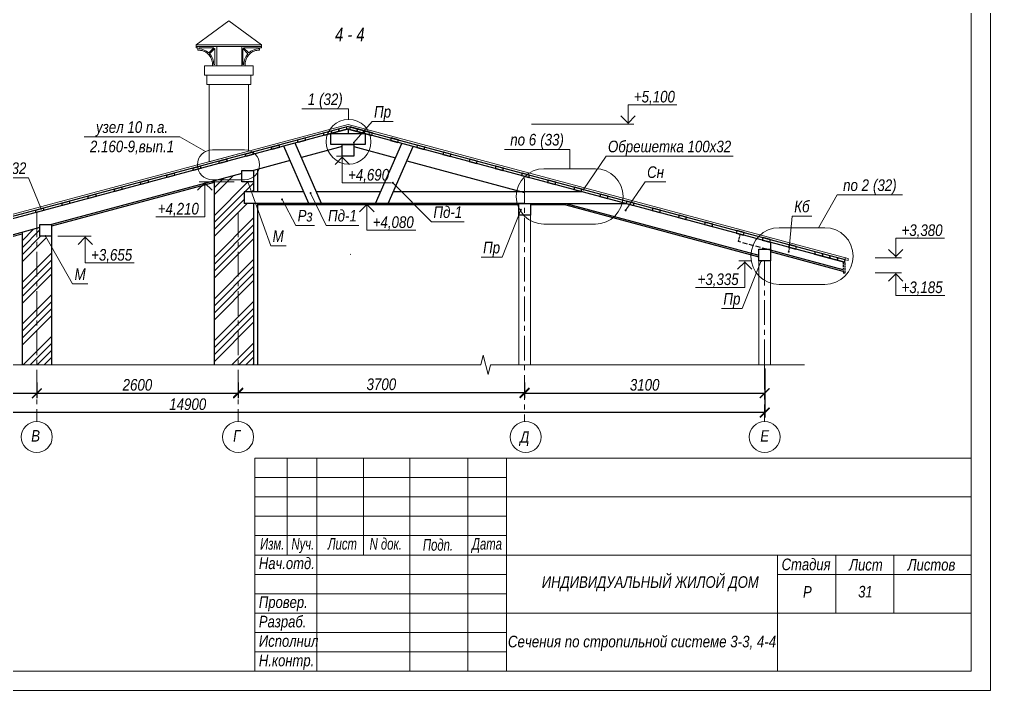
# Model space of a CAD drawing. Header units: millimetres. Extents: x 1582001 to 3303937, y 226471 to 491235.
# Drawn here: x 1892918 to 1918000, y 291255 to 308583 of the extents above; entities that cross this region are included whole.
import ezdxf
from ezdxf.enums import TextEntityAlignment as Align

# ---------------------------------------------------------------- set-up
doc = ezdxf.new("R2010")
doc.units = ezdxf.units.MM
doc.linetypes.add('CENTER', pattern=[50.8, 31.75, -6.35, 6.35, -6.35])
doc.linetypes.add('gost5', pattern=[7, 5, -2, 0])
doc.layers.get('Defpoints').update_dxf_attribs({"color": 255, "lineweight": 30})
doc.layers.add('Spezifikazia', color=250, linetype='Continuous')
for name, color, linetype, lineweight in [('Оси', 251, 'CENTER', 9), ('Размеры', 7, 'Continuous', 18), ('Стены', 244, 'Continuous', 30), ('тонкие', 163, 'Continuous', 20), ('Тонкий', 216, 'Continuous', 18)]:
    doc.layers.add(name, color=color, linetype=linetype, lineweight=lineweight)
doc.styles.add('GOST 2.304', font='ARIALNI.TTF', dxfattribs={"width": 0.98, "height": 300})
doc.styles.get("Standard").update_dxf_attribs({"font": 'ARIALNI.TTF', "height": 300})
doc.styles.add('STYLE1', font='ARIALNI.TTF', dxfattribs={"height": 300})
doc.styles.add('Текст', font='ARIALNI.TTF')
doc.dimstyles.new('х2', dxfattribs={"dimscale": 100, "dimtxt": 2.5, "dimasz": 2.5, "dimexe": 1.25, "dimexo": 0.625, "dimtad": 1, "dimdec": 0, "dimlfac": 0.5, "dimtxsty": 'Standard', "dimblk": 'ARCHTICK', "dimcen": 2.5, "dimadec": 0, "dimazin": 0, "dimtfac": 1, "dimtdec": 0, "dimtmove": 0, "dimatfit": 3, "dimfxl": 0, "dimarcsym": 0})
pattern_1 = [(45, (479968.7, 37526.46), (-538.81537, 538.81537), []), (45, (480148.3, 37526.46), (-538.81537, 538.81537), []), (45, (480327.9, 37526.46), (-538.81537, 538.81537), []), (45, (480507.5, 37526.46), (-538.81537, 538.81537), [])]

# ---------------------------------------------------------------- blocks, each defined once
blk = doc.blocks.new('_ArchTick')
at = {"color": 0, "linetype": 'ByBlock', "const_width": 0.15}
blk.add_lwpolyline([(-0.5, -0.5), (0.5, 0.5)], dxfattribs=at)
blk = doc.blocks.new('*D1282')
at = {"layer": 'Defpoints', "color": 0, "lineweight": -3, "ltscale": 100, "transparency": 16777216}
for p in [(1885966, 299556), (1893366, 299275), (1893366, 298931)]:
    blk.add_point(p, dxfattribs=at)
at = {"layer": 'Размеры', "color": 0, "lineweight": -2, "ltscale": 100, "transparency": 16777216}
for p, q in [((1885966, 299493), (1885966, 298806)), ((1893366, 299213), (1893366, 298806)), ((1885966, 298931), (1893366, 298931))]:
    blk.add_line(p, q, dxfattribs=at)
at = {"layer": 'Размеры', "color": 0, "lineweight": -2, "ltscale": 100, "transparency": 16777216, "xscale": 250, "yscale": 250, "zscale": 250, "rotation": 180}
blk.add_blockref('_ArchTick', (1885966, 298931), dxfattribs=at)
at = {"layer": 'Размеры', "color": 0, "lineweight": -2, "ltscale": 100, "transparency": 16777216, "xscale": 250, "yscale": 250, "zscale": 250}
blk.add_blockref('_ArchTick', (1893366, 298931), dxfattribs=at)
at = {"layer": 'Размеры', "color": 0, "ltscale": 100, "transparency": 16777216, "insert": (1889666, 299147), "char_height": 300, "attachment_point": 5}
blk.add_mtext('3700', dxfattribs=at)
blk = doc.blocks.new('*D1283')
at = {"layer": 'Defpoints', "color": 0, "lineweight": -3, "ltscale": 100, "transparency": 16777216}
for p in [(1893366, 299275), (1898566, 299275), (1898566, 298931)]:
    blk.add_point(p, dxfattribs=at)
at = {"layer": 'Размеры', "color": 0, "lineweight": -2, "ltscale": 100, "transparency": 16777216}
for p, q in [((1893366, 299213), (1893366, 298806)), ((1898566, 299213), (1898566, 298806)), ((1893366, 298931), (1898566, 298931))]:
    blk.add_line(p, q, dxfattribs=at)
at = {"layer": 'Размеры', "color": 0, "lineweight": -2, "ltscale": 100, "transparency": 16777216, "xscale": 250, "yscale": 250, "zscale": 250, "rotation": 180}
blk.add_blockref('_ArchTick', (1893366, 298931), dxfattribs=at)
at = {"layer": 'Размеры', "color": 0, "lineweight": -2, "ltscale": 100, "transparency": 16777216, "xscale": 250, "yscale": 250, "zscale": 250}
blk.add_blockref('_ArchTick', (1898566, 298931), dxfattribs=at)
at = {"layer": 'Размеры', "color": 0, "ltscale": 100, "transparency": 16777216, "insert": (1895966, 299147), "char_height": 300, "attachment_point": 5}
blk.add_mtext('2600', dxfattribs=at)
blk = doc.blocks.new('*D1866')
at = {"layer": 'Defpoints', "color": 0, "lineweight": -3, "ltscale": 100, "transparency": 16777216}
for p in [(1912166, 299629), (1905966, 299275), (1912166, 298931)]:
    blk.add_point(p, dxfattribs=at)
at = {"layer": 'Размеры', "color": 0, "lineweight": -2, "ltscale": 100, "transparency": 16777216}
for p, q in [((1912166, 299567), (1912166, 298806)), ((1905966, 299213), (1905966, 298806)), ((1905966, 298931), (1912166, 298931))]:
    blk.add_line(p, q, dxfattribs=at)
at = {"layer": 'Размеры', "color": 0, "lineweight": -2, "ltscale": 100, "transparency": 16777216, "xscale": 250, "yscale": 250, "zscale": 250, "rotation": 180}
blk.add_blockref('_ArchTick', (1905966, 298931), dxfattribs=at)
at = {"layer": 'Размеры', "color": 0, "lineweight": -2, "ltscale": 100, "transparency": 16777216, "xscale": 250, "yscale": 250, "zscale": 250}
blk.add_blockref('_ArchTick', (1912166, 298931), dxfattribs=at)
at = {"layer": 'Размеры', "color": 0, "ltscale": 100, "transparency": 16777216, "insert": (1909066, 299147), "char_height": 300, "attachment_point": 5}
blk.add_mtext('3100', dxfattribs=at)
blk = doc.blocks.new('*D1867')
at = {"layer": 'Defpoints', "color": 0, "lineweight": -3, "ltscale": 100, "transparency": 16777216}
for p in [(1882366, 299160), (1912166, 299160), (1882366, 298431)]:
    blk.add_point(p, dxfattribs=at)
at = {"layer": 'Размеры', "color": 0, "lineweight": -2, "ltscale": 100, "transparency": 16777216}
for p, q in [((1882366, 299098), (1882366, 298306)), ((1912166, 299098), (1912166, 298306)), ((1912166, 298431), (1882366, 298431))]:
    blk.add_line(p, q, dxfattribs=at)
at = {"layer": 'Размеры', "color": 0, "lineweight": -2, "ltscale": 100, "transparency": 16777216, "xscale": 250, "yscale": 250, "zscale": 250, "rotation": 180}
blk.add_blockref('_ArchTick', (1882366, 298431), dxfattribs=at)
at = {"layer": 'Размеры', "color": 0, "lineweight": -2, "ltscale": 100, "transparency": 16777216, "xscale": 250, "yscale": 250, "zscale": 250}
blk.add_blockref('_ArchTick', (1912166, 298431), dxfattribs=at)
at = {"layer": 'Размеры', "color": 0, "ltscale": 100, "transparency": 16777216, "insert": (1897266, 298647), "char_height": 300, "attachment_point": 5}
blk.add_mtext('14900', dxfattribs=at)
blk = doc.blocks.new('*D1869')
at = {"layer": 'Defpoints', "color": 0, "lineweight": -3, "ltscale": 100, "transparency": 16777216}
for p in [(1898566, 299275), (1905966, 299213), (1905966, 298947)]:
    blk.add_point(p, dxfattribs=at)
at = {"layer": 'Размеры', "color": 0, "lineweight": -2, "ltscale": 100, "transparency": 16777216}
for p, q in [((1898566, 299213), (1898566, 298822)), ((1905966, 299150), (1905966, 298822)), ((1898566, 298947), (1905966, 298947))]:
    blk.add_line(p, q, dxfattribs=at)
at = {"layer": 'Размеры', "color": 0, "lineweight": -2, "ltscale": 100, "transparency": 16777216, "xscale": 250, "yscale": 250, "zscale": 250, "rotation": 180}
blk.add_blockref('_ArchTick', (1898566, 298947), dxfattribs=at)
at = {"layer": 'Размеры', "color": 0, "lineweight": -2, "ltscale": 100, "transparency": 16777216, "xscale": 250, "yscale": 250, "zscale": 250}
blk.add_blockref('_ArchTick', (1905966, 298947), dxfattribs=at)
at = {"layer": 'Размеры', "color": 0, "ltscale": 100, "transparency": 16777216, "insert": (1902266, 299162), "char_height": 300, "attachment_point": 5}
blk.add_mtext('3700', dxfattribs=at)

msp = doc.modelspace()

# ---------------------------------------------------------------- hatches: boundary and pattern name
at = {"layer": 'Размеры', "ltscale": 100}
h = msp.add_hatch(dxfattribs=at)
h.set_pattern_fill('ANSI34', color=256, scale=40, style=0)
h.set_pattern_definition(pattern_1)
h.paths.add_polyline_path([(1897945.6, 299666.3), (1898965.6, 299666.3), (1898965.6, 303832.2), (1898725.6, 303832.2), (1898725.6, 304132.2), (1898907.2, 304132.2), (1898819.9, 304374.7, -0.5194328), (1898803.1, 304386.5), (1898665.6, 304386.5), (1898665.6, 304606.1), (1897945.6, 304413.2)])
h.paths.add_polyline_path([(1898907.2, 304132.2), (1898965.6, 304132.2), (1898965.6, 304386.5), (1898828.1, 304386.5, -0.3162806), (1898819.9, 304374.7)], flags=17)
h = msp.add_hatch(dxfattribs=at)
h.set_pattern_fill('ANSI34', color=256, scale=40, style=0)
h.set_pattern_definition(pattern_1)
h.paths.add_polyline_path([(1893365.6, 299666.3), (1893745.6, 299666.3), (1893745.6, 302721.9), (1893601.8, 302976.9, -0.5740235), (1893583.1, 302987.8), (1893445.6, 302987.8), (1893445.6, 303207.4), (1893365.6, 303186)])
h.paths.add_polyline_path([(1892986.3, 299666.3), (1893365.6, 299666.3), (1893365.6, 303186), (1892986.3, 303084.3)])

# ---------------------------------------------------------------- linework, layer by layer
at = {"layer": 'Spezifikazia', "lineweight": 18, "ltscale": 500}
for p, q in [((1899000.3, 297255.1), (1899000.3, 291755.1)), ((1899000.3, 297255.1), (1917500.3, 297255.1)), ((1899832.1, 297255.1), (1899832.1, 294755.1)), ((1900600.3, 297255.1), (1900600.3, 291755.1)), ((1901800.3, 297255.1), (1901800.3, 294755.1)), ((1903000.3, 297255.1), (1903000.3, 291755.1)), ((1904500.3, 297255.1), (1904500.3, 291755.1)), ((1905500.3, 297255.1), (1905500.3, 291755.1)), ((1899000.3, 296755.1), (1905500.3, 296755.1)), ((1899000.3, 296255.1), (1917500.3, 296255.1)), ((1899000.3, 295755.1), (1905500.3, 295755.1)), ((1899000.3, 295255.1), (1905500.3, 295255.1)), ((1899000.3, 294755.1), (1917500.3, 294755.1)), ((1912500.3, 294755.1), (1912500.3, 291755.1)), ((1914000.3, 294755.1), (1914000.3, 293255.1)), ((1915500.3, 294755.1), (1915500.3, 293255.1)), ((1899000.3, 294255.1), (1905500.3, 294255.1)), ((1912500.3, 294255.1), (1917500.3, 294255.1)), ((1899000.3, 293755.1), (1905500.3, 293755.1)), ((1899000.3, 293255.1), (1905500.3, 293255.1)), ((1905500.3, 293255.1), (1917500.3, 293255.1)), ((1899000.3, 292755.1), (1905500.3, 292755.1)), ((1899000.3, 292255.1), (1905500.3, 292255.1))]:
    msp.add_line(p, q, dxfattribs=at)
for points in [[(1876000.3, 320955), (1918000.3, 320955), (1918000.3, 291255.1), (1876000.3, 291255.1)], [(1878000.3, 291755.1), (1878000.3, 320444.9), (1917500.3, 320444.9), (1917500.3, 291755.1)]]:
    msp.add_lwpolyline(points, close=True, dxfattribs=at)
at = {"layer": 'Оси', "ltscale": 20}
for p, q in [((1905965.6, 304479.5), (1905965.6, 298202)), ((1893365.6, 303600.1), (1893365.6, 298202)), ((1898565.6, 303600.1), (1898565.6, 298202)), ((1912165.6, 302347.8), (1912165.6, 299665.8)), ((1912165.6, 299660.8), (1912165.6, 298202))]:
    msp.add_line(p, q, dxfattribs=at)
at = {"layer": 'Оси', "linetype": 'Continuous', "ltscale": 100}
for centre in [(1893365.6, 297802), (1893365.6, 297802), (1898565.6, 297802), (1898565.6, 297802), (1905994.4, 297802), (1905994.4, 297802), (1912165.6, 297802), (1912165.6, 297802)]:
    msp.add_circle(centre, 400, dxfattribs=at)
at = {"layer": 'Размеры', "lineweight": 5}
for p, q in [((1897480.7, 307924.9), (1898325.6, 308542.6)), ((1899170.6, 307924.9), (1898325.6, 308542.6)), ((1897480.7, 307924.9), (1899170.6, 307924.9)), ((1897480.7, 307924.9), (1897480.7, 307884.9)), ((1897480.7, 307884.9), (1899080.2, 307884.9)), ((1898013, 307884.9), (1897480.7, 307884.9)), ((1897480.7, 307884.9), (1897480.7, 307852.9)), ((1897528.7, 307852.9), (1897480.7, 307852.9)), ((1897528.7, 307788.9), (1897528.7, 307852.9)), ((1897560.7, 307788.9), (1897528.7, 307788.9)), ((1897560.7, 307788.9), (1897528.7, 307788.9)), ((1897942.4, 307852.9), (1897560.7, 307852.9)), ((1897560.7, 307820.9), (1897560.7, 307852.9)), ((1897942.4, 307852.9), (1897807.7, 307718.3)), ((1897965, 307830.3), (1897830.5, 307695.8)), ((1897965, 307830.3), (1897965, 307417.2)), ((1898013, 307884.9), (1898013, 307385.2)), ((1898638.3, 307884.9), (1899170.6, 307884.9)), ((1898660.2, 307385.2), (1898660.2, 307884.9)), ((1898686.3, 307830.3), (1898820.8, 307695.8)), ((1898686.3, 307830.3), (1898686.3, 307417.2)), ((1898708.9, 307852.9), (1898843.5, 307718.3)), ((1898708.9, 307852.9), (1899090.5, 307852.9)), ((1899090.5, 307820.9), (1899090.5, 307852.9)), ((1899090.5, 307788.9), (1899122.5, 307788.9)), ((1899122.5, 307852.9), (1899170.6, 307852.9)), ((1899122.5, 307788.9), (1899122.5, 307852.9)), ((1899170.6, 307924.9), (1899170.6, 307884.9)), ((1899170.6, 307884.9), (1899170.6, 307852.9)), ((1898954.5, 307385.2), (1897694.5, 307385.2)), ((1897694.5, 307385.2), (1897694.5, 307145.2)), ((1898013, 307385.2), (1897900.7, 307385.2)), ((1897935.1, 307417.2), (1897965, 307417.2)), ((1898636, 307385.2), (1898748.3, 307385.2)), ((1898713.8, 307417.2), (1898684, 307417.2)), ((1897694.5, 307145.2), (1898894.5, 307145.2)), ((1897754.5, 307145.2), (1897754.5, 306905.2)), ((1897754.5, 306905.2), (1898894.5, 306905.2)), ((1897814.5, 306040.1), (1897814.5, 306905.2))]:
    msp.add_line(p, q, dxfattribs=at)
at = {"layer": 'Размеры', "ltscale": 100}
for p, q in [((1901418.2, 306273.3), (1900216, 306273.3)), ((1901418.2, 306000.7), (1901418.2, 306273.3)), ((1897064.5, 305553.2), (1894589, 305553.2)), ((1897723.7, 305172.6), (1897064.5, 305553.2)), ((1898735.4, 305215.8), (1897901.1, 305215.8)), ((1907129.3, 305227.9), (1905445.2, 305227.9)), ((1907129.3, 304728.9), (1907129.3, 305227.9)), ((1907792.5, 304728.9), (1906466.1, 304728.9)), ((1897901.1, 304442.9), (1898735.4, 304442.9)), ((1913552.2, 303205.5), (1914042, 304053.8)), ((1914042, 304053.8), (1915724, 304053.8)), ((1906466.1, 303297.5), (1907792.5, 303297.5)), ((1913720.7, 303205.5), (1912538.8, 303205.5)), ((1901463.5, 302522.3), (1901475.7, 302510.1)), ((1914245.6, 302379.8), (1914245.6, 302431.6)), ((1912538.8, 301742.1), (1913720.7, 301742.1))]:
    msp.add_line(p, q, dxfattribs=at)
at = {"layer": 'Размеры', "linetype": 'Continuous', "ltscale": 100}
for p, q in [((1908637.1, 305879.1), (1908637.1, 306379.1)), ((1908637.1, 306379.1), (1909901.2, 306379.1)), ((1908451.3, 306093.2), (1908637.1, 305907.4)), ((1908637.1, 305907.4), (1908823, 306093.2)), ((1901555, 305404.2), (1902027.5, 305950.1)), ((1902027.5, 305950.1), (1902566.7, 305950.1)), ((1906143.4, 305879.1), (1908787.1, 305879.1)), ((1901255, 305025.9), (1901069.1, 304840.1)), ((1901405, 305054.2), (1901105, 305054.2)), ((1901255, 305054.2), (1901255, 304361.9)), ((1901440.8, 304840.1), (1901255, 305025.9)), ((1907484.2, 304191.5), (1908068.1, 305052.8)), ((1908068.1, 305052.8), (1911352.4, 305052.8)), ((1893149.8, 304492), (1889865.4, 304492)), ((1893477.1, 303696.2), (1893149.8, 304492)), ((1897706.1, 304358.2), (1897520.3, 304172.3)), ((1898466.5, 304386.5), (1897556.1, 304386.5)), ((1897706.1, 304386.5), (1897706.1, 303486.4)), ((1897892, 304172.3), (1897706.1, 304358.2)), ((1898815.6, 304386.5), (1899408.6, 302739)), ((1901255, 304361.9), (1902519.1, 304361.9)), ((1902558, 304365.9), (1903560.7, 303358.6)), ((1908573.7, 303653.9), (1909079, 304390.2)), ((1909079, 304390.2), (1909616.1, 304390.2)), ((1900439.7, 304097.8), (1900839, 303266.6)), ((1899701.2, 303934.6), (1900053.9, 303266.1)), ((1901186.1, 303832.2), (1902041.1, 303832.2)), ((1901891.1, 303803.9), (1901705.3, 303618.1)), ((1901891.1, 303832.2), (1901891.1, 303139.9)), ((1902077, 303618.1), (1901891.1, 303803.9)), ((1905869.5, 303669.2), (1905382.6, 302442.7)), ((1912787.6, 302583.7), (1912878.7, 303504.5)), ((1912878.7, 303504.5), (1913379.8, 303504.5)), ((1897706.1, 303486.4), (1896442, 303486.4)), ((1900053.9, 303266.1), (1900542.7, 303266.1)), ((1900839, 303266.6), (1901682.4, 303266.6)), ((1903560.7, 303358.6), (1904404.2, 303358.6)), ((1901891.1, 303139.9), (1903155.2, 303139.9)), ((1893595.6, 302987.8), (1894292.4, 301752.6)), ((1893913.7, 302987.8), (1894768.8, 302987.8)), ((1894618.8, 302959.5), (1894432.9, 302773.6)), ((1894618.8, 302987.8), (1894618.8, 302295.5)), ((1894804.6, 302773.6), (1894618.8, 302959.5)), ((1915550.2, 302431.6), (1915550.2, 302931.6)), ((1915550.2, 302931.6), (1916814.3, 302931.6)), ((1899408.6, 302739), (1899803.5, 302739)), ((1915364.4, 302645.7), (1915550.2, 302459.9)), ((1915550.2, 302459.9), (1915736.1, 302645.7)), ((1894618.8, 302295.5), (1895885.2, 302295.5)), ((1905382.6, 302442.7), (1904843.5, 302442.7)), ((1911649.3, 302319.5), (1911463.5, 302133.6)), ((1911816.5, 302347.8), (1911499.3, 302347.8)), ((1912075.6, 302347.8), (1911588.8, 301121.3)), ((1911649.3, 302347.8), (1911649.3, 301665.7)), ((1911835.2, 302133.6), (1911649.3, 302319.5)), ((1915017.4, 302431.6), (1915700.2, 302431.6)), ((1915017.4, 302039.9), (1915700.2, 302039.9)), ((1915550.2, 302011.6), (1915364.4, 301825.8)), ((1915550.2, 302039.9), (1915550.2, 301458)), ((1915736.1, 301825.8), (1915550.2, 302011.6)), ((1894292.4, 301752.6), (1894687.3, 301752.6)), ((1911649.3, 301665.7), (1910382.9, 301665.7)), ((1915550.2, 301458), (1916816.6, 301458)), ((1911588.8, 301121.3), (1911049.6, 301121.3))]:
    msp.add_line(p, q, dxfattribs=at)
at = {"layer": 'Размеры', "ltscale": 50}
for p, q in [((1904835.5, 299666.3), (1904898, 299916.3)), ((1904898, 299916.3), (1905023, 299416.3)), ((1889670.5, 299666.3), (1896875.3, 299666.3)), ((1896725.3, 299666.3), (1896875.3, 299666.3)), ((1896875.3, 299666.3), (1897025.3, 299666.3)), ((1896875.3, 299666.3), (1904835.5, 299666.3)), ((1905023, 299416.3), (1905085.5, 299666.3)), ((1905085.5, 299666.3), (1913045.6, 299666.3)), ((1913045.6, 299666.3), (1913195.6, 299666.3))]:
    msp.add_line(p, q, dxfattribs=at)
at = {"layer": 'Размеры', "lineweight": 5}
msp.add_lwpolyline([(1898464.5, 307385.2), (1898954.5, 307385.2), (1898954.5, 307145.2), (1898894.5, 307145.2), (1898894.5, 306905.2), (1898834.5, 306905.2)], dxfattribs=at)
msp.add_lwpolyline([(1897814.5, 306905.2), (1898834.5, 306905.2), (1898834.5, 305183.5), (1897814.5, 304910.2)], close=True, dxfattribs=at)
for centre, radius, start, end in [((1897542.7, 307428.7), 392.6, 47.53964, 87.36429), ((1897542.7, 307428.7), 360.6, 353.07123, 87.13022), ((1899108.6, 307428.7), 360.6, 92.86978, 186.92877), ((1899108.6, 307428.7), 392.6, 92.63571, 132.46036), ((1897542.7, 307428.7), 392.6, 358.321, 42.86852), ((1899108.6, 307428.7), 392.6, 137.13148, 181.679)]:
    msp.add_arc(centre, radius, start, end, dxfattribs=at)
at = {"layer": 'Размеры', "ltscale": 100}
for centre, radius, start, end in [((1901418.2, 305423.7), 577, 0, 180), ((1901418.2, 305423.7), 577, 180, 0), ((1897901.1, 304829.3), 386.5, 90, 270), ((1898735.4, 304829.3), 386.5, 270, 90), ((1906466.1, 304013.2), 715.7, 90, 270), ((1907792.5, 304013.2), 715.7, 270, 90), ((1912538.8, 302473.8), 731.7, 90, 270), ((1913720.7, 302473.8), 731.7, 270, 90)]:
    msp.add_arc(centre, radius, start, end, dxfattribs=at)
at = {"layer": 'Размеры', "linetype": 'Continuous', "ltscale": 100}
for centre, start, end in [((1901555, 305404.2), 0, 180), ((1901555, 305404.2), 180, 0), ((1898815.6, 304386.5), 0, 180), ((1898815.6, 304386.5), 180, 0), ((1902558, 304365.9), 0, 180), ((1902558, 304365.9), 180, 0), ((1900439.7, 304097.8), 0, 180), ((1900439.7, 304097.8), 180, 0), ((1907484.2, 304191.5), 0, 180), ((1907484.2, 304191.5), 180, 0), ((1899701.2, 303934.6), 0, 180), ((1899701.2, 303934.6), 180, 0), ((1893477.1, 303696.2), 0, 180), ((1893477.1, 303696.2), 180, 0), ((1905869.5, 303669.2), 0, 180), ((1905869.5, 303669.2), 180, 0), ((1908573.7, 303653.9), 0, 180), ((1908573.7, 303653.9), 180, 0), ((1893595.6, 302987.8), 0, 180), ((1893595.6, 302987.8), 180, 0), ((1912787.6, 302583.7), 0, 180), ((1912787.6, 302583.7), 180, 0), ((1912075.6, 302347.8), 0, 180), ((1912075.6, 302347.8), 180, 0)]:
    msp.add_arc(centre, 12.5, start, end, dxfattribs=at)
at = {"layer": 'Стены'}
for p, q in [((1901405, 305820.5), (1880285.6, 300161.6)), ((1901405, 305754.2), (1880285.6, 300095.3)), ((1901405, 305820.5), (1914232.7, 302383.3)), ((1901405, 305754.2), (1914216.1, 302321.5)), ((1901405, 305754.2), (1901405, 305637.2)), ((1900391.9, 303832.2), (1899747.3, 305310)), ((1900719.2, 303832.2), (1900040.4, 305388.6)), ((1901255, 305299.9), (1900202.1, 305017.8)), ((1901555, 305299.9), (1902631.3, 305011.5)), ((1902116.9, 303832.2), (1902793, 305382.3)), ((1902444.2, 303832.2), (1903086, 305303.8)), ((1899909, 304939.3), (1898965.6, 304686.5)), ((1902924.3, 304933), (1905965.6, 304118.1)), ((1898665.6, 304606.1), (1893745.6, 303287.8)), ((1898965.6, 304686.5), (1898965.6, 304132.2)), ((1899065.6, 304713.3), (1899065.6, 304132.2)), ((1897945.6, 304371.8), (1893745.6, 303246.4)), ((1897945.6, 304413.2), (1897945.6, 299666.3)), ((1900261.1, 304132.2), (1898725.6, 304132.2)), ((1898725.6, 304132.2), (1898725.6, 303832.2)), ((1902247.7, 304132.2), (1900588.4, 304132.2)), ((1907458.3, 304132.2), (1902575, 304132.2)), ((1905965.6, 303832.2), (1898725.6, 303832.2)), ((1898965.6, 303832.2), (1898965.6, 299666.3)), ((1899065.6, 303832.2), (1899065.6, 299666.8)), ((1905814.5, 303792.2), (1899065.6, 303792.2)), ((1906114.3, 303832.2), (1908577.9, 303832.2)), ((1907027.1, 303792.2), (1906114.5, 303792.2)), ((1907027.1, 303792.2), (1912015.6, 302455.6)), ((1907032.4, 303832.2), (1912015.6, 302497)), ((1893745.6, 303287.8), (1893745.6, 302522.3)), ((1893445.6, 303207.4), (1886205.6, 301267.5)), ((1892986.3, 303042.9), (1886205.6, 301226)), ((1892986.3, 303084.3), (1892986.3, 299665.8)), ((1893745.6, 302987.8), (1893745.6, 299665.8)), ((1912322.2, 302647.8), (1912322.2, 302828.9)), ((1912225.6, 302647.8), (1912322.2, 302647.8))]:
    msp.add_line(p, q, dxfattribs=at)
at = {"layer": 'Стены', "linetype": 'gost5', "ltscale": 10}
msp.add_line((1911486.8, 302845.7), (1911538.6, 303038.9), dxfattribs=at)
at = {"layer": 'Стены', "linetype": 'gost5', "ltscale": 25}
msp.add_line((1912225.6, 302647.8), (1911486.8, 302845.7), dxfattribs=at)
at = {"layer": 'Стены'}
for points in [[(1901160.8, 305755), (1901177.3, 305693.2), (1900984.1, 305641.4), (1900967.6, 305703.3)], [(1901353.9, 305806.8), (1901370.5, 305745), (1901177.3, 305693.2), (1901160.8, 305755)], [(1901456, 305806.8), (1901439.4, 305745), (1901632.6, 305693.2), (1901649.2, 305755)], [(1901649.2, 305755), (1901632.6, 305693.2), (1901825.8, 305641.4), (1901842.4, 305703.3)], [(1900291.4, 305522.1), (1900308, 305460.3), (1900114.8, 305408.5), (1900098.2, 305470.3)], [(1900967.6, 305703.3), (1900984.1, 305641.4), (1900790.9, 305589.7), (1900774.4, 305651.5)], [(1900964.5, 305637.2), (1901845.4, 305637.2), (1901845.4, 305354.2), (1900964.5, 305354.2)], [(1901842.4, 305703.3), (1901825.8, 305641.4), (1902019, 305589.7), (1902035.5, 305651.5)], [(1902518.5, 305522.1), (1902501.9, 305460.3), (1902695.1, 305408.5), (1902711.7, 305470.3)], [(1899615.3, 305340.9), (1899631.8, 305279.1), (1899438.7, 305227.3), (1899422.1, 305289.2)], [(1901255, 305354.2), (1901555, 305354.2), (1901555, 305054.2), (1901255, 305054.2)], [(1903194.6, 305340.9), (1903178.1, 305279.1), (1903371.3, 305227.3), (1903387.8, 305289.2)], [(1898939.1, 305159.7), (1898955.7, 305097.9), (1898762.5, 305046.2), (1898745.9, 305108)], [(1903870.8, 305159.7), (1903854.2, 305097.9), (1904047.4, 305046.2), (1904064, 305108)], [(1897586.8, 304797.4), (1897603.4, 304735.6), (1897410.2, 304683.8), (1897393.6, 304745.6)], [(1898263, 304978.6), (1898279.5, 304916.8), (1898086.4, 304865), (1898069.8, 304926.8)], [(1904546.9, 304978.6), (1904530.4, 304916.8), (1904723.6, 304865), (1904740.1, 304926.8)], [(1905223.1, 304797.4), (1905206.5, 304735.6), (1905399.7, 304683.8), (1905416.3, 304745.6)], [(1896910.7, 304616.2), (1896927.2, 304554.4), (1896734.1, 304502.6), (1896717.5, 304564.5)], [(1898665.6, 304686.5), (1898965.6, 304686.5), (1898965.6, 304386.5), (1898665.6, 304386.5)], [(1905899.2, 304616.2), (1905882.7, 304554.4), (1906075.9, 304502.6), (1906092.4, 304564.5)], [(1895558.4, 304253.9), (1895574.9, 304192.1), (1895381.8, 304140.3), (1895365.2, 304202.1)], [(1896234.5, 304435.1), (1896251.1, 304373.2), (1896057.9, 304321.5), (1896041.3, 304383.3)], [(1906575.4, 304435.1), (1906558.8, 304373.2), (1906752, 304321.5), (1906768.6, 304383.3)], [(1907251.5, 304253.9), (1907235, 304192.1), (1907428.2, 304140.3), (1907444.7, 304202.1)], [(1894882.2, 304072.7), (1894898.8, 304010.9), (1894705.6, 303959.1), (1894689.1, 304020.9)], [(1907927.7, 304072.7), (1907911.1, 304010.9), (1908104.3, 303959.1), (1908120.9, 304020.9)], [(1894206.1, 303891.5), (1894222.7, 303829.7), (1894029.5, 303778), (1894012.9, 303839.8)], [(1905814.4, 303831.5), (1906114.4, 303831.5), (1906114.4, 303531.5), (1905814.4, 303531.5)], [(1908603.8, 303891.5), (1908587.3, 303829.7), (1908780.5, 303778), (1908797, 303839.8)], [(1893529.9, 303710.4), (1893546.5, 303648.5), (1893353.3, 303596.8), (1893336.8, 303658.6)], [(1909280, 303710.4), (1909263.4, 303648.5), (1909456.6, 303596.8), (1909473.2, 303658.6)], [(1909956.1, 303529.2), (1909939.6, 303467.4), (1910132.8, 303415.6), (1910149.3, 303477.4)], [(1893445.6, 303287.8), (1893745.6, 303287.8), (1893745.6, 302987.8), (1893445.6, 302987.8)], [(1910632.3, 303348), (1910615.7, 303286.2), (1910808.9, 303234.4), (1910825.5, 303296.3)], [(1911444.5, 303130.4), (1911427.9, 303068.6), (1911621.1, 303016.8), (1911637.6, 303078.6)], [(1912120.6, 302949.2), (1912104, 302887.4), (1912297.2, 302835.6), (1912313.8, 302897.5)], [(1912796.8, 302768), (1912780.2, 302706.2), (1912973.4, 302654.5), (1912989.9, 302716.3)], [(1912796.8, 302768), (1912780.2, 302706.2), (1912973.4, 302654.5), (1912989.9, 302716.3)], [(1912015.6, 302647.8), (1912315.6, 302647.8), (1912315.6, 302347.8), (1912015.6, 302347.8)], [(1913472.9, 302586.9), (1913456.3, 302525.1), (1913649.5, 302473.3), (1913666.1, 302535.1)], [(1913472.9, 302586.9), (1913456.3, 302525.1), (1913649.5, 302473.3), (1913666.1, 302535.1)], [(1913666.1, 302535.1), (1913649.5, 302473.3), (1913842.7, 302421.5), (1913859.3, 302483.3)], [(1913666.1, 302535.1), (1913649.5, 302473.3), (1913842.7, 302421.5), (1913859.3, 302483.3)], [(1913859.3, 302483.3), (1913842.7, 302421.5), (1914035.9, 302369.8), (1914052.5, 302431.6)], [(1913859.3, 302483.3), (1913842.7, 302421.5), (1914035.9, 302369.8), (1914052.5, 302431.6)], [(1914052.5, 302431.6), (1914035.9, 302369.8), (1914229.1, 302318), (1914245.6, 302379.8)], [(1914052.5, 302431.6), (1914035.9, 302369.8), (1914229.1, 302318), (1914245.6, 302379.8)]]:
    msp.add_lwpolyline(points, close=True, dxfattribs=at)
for points in [[(1912945.6, 302454.8), (1912225.6, 302647.8)], [(1914195.6, 302078.5), (1912315.6, 302582.2)], [(1914195.6, 302119.9), (1912945.6, 302454.8)]]:
    msp.add_lwpolyline(points, dxfattribs=at)
at = {"layer": 'Стены', "linetype": 'gost5', "ltscale": 10}
msp.add_lwpolyline([(1914195.6, 302039.9), (1914245.6, 302039.9), (1914245.6, 302313.6), (1914195.6, 302313.6)], close=True, dxfattribs=at)
at = {"layer": 'тонкие', "ltscale": 100}
for p, q in [((1901405, 305872.2), (1880205.6, 300191.9)), ((1901405, 305872.2), (1914325.6, 302410.1)), ((1914325.6, 302358.4), (1914245.6, 302379.8)), ((1914325.6, 302358.4), (1914325.6, 302410.1))]:
    msp.add_line(p, q, dxfattribs=at)
at = {"layer": 'Тонкий', "ltscale": 100}
for p, q in [((1905814.4, 303832.2), (1905815.6, 299666.3)), ((1906114.5, 303792.2), (1906115.6, 299666.3)), ((1912015.6, 302647.8), (1912015.6, 299660.8)), ((1912315.6, 302647.8), (1912315.6, 299660.8))]:
    msp.add_line(p, q, dxfattribs=at)

# ---------------------------------------------------------------- texts
at = {"layer": 'Spezifikazia', "ltscale": 500, "style": 'STYLE1', "width": 0.95}
msp.add_text('4 - 4', height=350, dxfattribs=at).set_placement((1901070, 308019.8))
at = {"layer": 'Spezifikazia', "lineweight": 18, "ltscale": 500, "style": 'STYLE1'}
for s, width, p in [('Изм.', 0.85, (1899134.4, 294893.1)), ('Nуч.', 0.85, (1899943.9, 294893.1)), ('Лист', 0.85, (1900883.4, 294893.1)), ('N док.', 0.85, (1901962.7, 294893.1)), ('Подп.', 0.85, (1903338.8, 294866.2)), ('Дата', 0.85, (1904606.9, 294893.1)), ('Нач.отд.', 0.98, (1899102.5, 294391.5)), ('Стадия', 0.98, (1912603.8, 294363.2)), ('Лист', 0.98, (1914347.5, 294354.3)), ('Листов', 0.98, (1915858.5, 294354.3)), ('ИНДИВИДУАЛЬНЫЙ ЖИЛОЙ ДОМ', 0.98, (1906410.1, 293906.3)), ('Р', 0.98, (1913156.3, 293652.3)), ('31', 0.98, (1914579.5, 293658.4)), ('Провер.', 0.98, (1899102.5, 293388.1)), ('Разраб.', 0.98, (1899102.5, 292886.5)), ('Исполнил', 0.98, (1899102.5, 292384.8)), ('Н.контр.', 0.98, (1899102.5, 291883.2))]:
    msp.add_text(s, height=300, dxfattribs=dict(at, width=width)).set_placement(p)
at = {"layer": 'Spezifikazia', "lineweight": 18, "ltscale": 500, "insert": (1908998.6, 292671.1), "char_height": 300, "width": 12867.82, "attachment_point": 2, "style": 'STYLE1'}
msp.add_mtext('Сечения по стропильной системе 3-3, 4-4', dxfattribs=at)
at = {"layer": 'Оси', "linetype": 'Continuous', "ltscale": 100, "style": 'GOST 2.304'}
for s, p in [('В', (1893336.1, 297832)), ('Г', (1898536.1, 297832)), ('Д', (1905968, 297802)), ('Е', (1912166.4, 297828.3))]:
    msp.add_text(s, height=297.2, dxfattribs=at).set_placement(p, align=Align.MIDDLE_CENTER)
at = {"layer": 'Размеры', "ltscale": 100}
for s, p in [('1', (1900366, 306373.3)), ('(32)', (1900657.1, 306373.3)), ('узел 10 п.а.', (1894895, 305653.2)), ('по 6', (1905595.2, 305327.9)), ('(33)', (1906368.3, 305327.9)), ('2.160-9,вып.1', (1894739, 305153.2)), ('по 2', (1914192, 304153.8)), ('(32)', (1914963, 304153.8))]:
    msp.add_text(s, height=300, dxfattribs=at).set_placement(p)
at = {"layer": 'Размеры', "linetype": 'Continuous', "ltscale": 100}
for s, p in [('+5,100', (1908787.1, 306439.1)), ('+4,690', (1901405, 304421.9)), ('+4,210', (1896492, 303546.4)), ('+4,080', (1902041.1, 303199.9)), ('+3,380', (1915700.2, 302991.6)), ('+3,655', (1894768.8, 302355.5)), ('+3,335', (1910432.9, 301725.7)), ('+3,185', (1915700.2, 301518))]:
    msp.add_text(s, height=300, dxfattribs=at).set_placement(p)
at = {"layer": 'Размеры', "linetype": 'Continuous', "ltscale": 100, "style": 'Текст'}
for s, p in [('Пр', (1902077.5, 306050.1)), ('Обрешетка 100х32', (1908118.1, 305152.8)), ('Обрешетка 100х32', (1889915.4, 304592)), ('Сн', (1909129, 304490.2)), ('Пд-1', (1903610.7, 303458.6)), ('Кб', (1912928.7, 303604.5)), ('Рз', (1900103.9, 303366.1)), ('Пд-1', (1900889, 303366.6)), ('М', (1899458.6, 302839)), ('Пр', (1904893.5, 302542.7)), ('М', (1894342.4, 301852.6)), ('Пр', (1911099.6, 301221.3))]:
    msp.add_text(s, height=300, dxfattribs=at).set_placement(p)

# ---------------------------------------------------------------- dimensions: what is measured, and where the dimension line sits
at = {"layer": 'Размеры', "ltscale": 100}
for base, p1, p2, override, picture, middle in [((1893365.6, 298930.9), (1885965.6, 299555.9), (1893365.6, 299275.1), {"dimscale": 100}, '*D1282', (1889665.6, 299146.6)), ((1912165.6, 298930.9), (1905965.6, 299275.1), (1912165.6, 299629.1), {"dimscale": 100, "dimlfac": 0.5, "dimtxsty": 'Standard', "dimblk1": 'ArchTick', "dimblk2": 'ArchTick', "dimsah": 1, "dimtmove": 0, "dimtolj": 0}, '*D1866', (1909065.6, 299146.6)), ((1898565.6, 298930.9), (1893365.6, 299275.1), (1898565.6, 299275.1), {"dimscale": 100}, '*D1283', (1895965.6, 299146.6)), ((1905965.6, 298946.8), (1898565.6, 299275.1), (1905965.6, 299212.6), {"dimscale": 100, "dimlfac": 0.5, "dimtxsty": 'Standard', "dimblk1": 'ArchTick', "dimblk2": 'ArchTick', "dimsah": 1, "dimtmove": 0, "dimtolj": 0}, '*D1869', (1902265.6, 299162.5)), ((1882365.6, 298431), (1912165.6, 299160), (1882365.6, 299160), {"dimscale": 100, "dimlfac": 0.5, "dimtxsty": 'Standard', "dimblk1": 'ArchTick', "dimblk2": 'ArchTick', "dimsah": 1, "dimtmove": 0, "dimtolj": 0}, '*D1867', (1897265.6, 298646.6))]:
    dim = msp.add_linear_dim(base=base, p1=p1, p2=p2, dimstyle='х2', override=override, dxfattribs=at)
    dim.commit()
    dim.dimension.update_dxf_attribs({"geometry": picture, "text_midpoint": middle})

doc.saveas('drawing.dxf')
